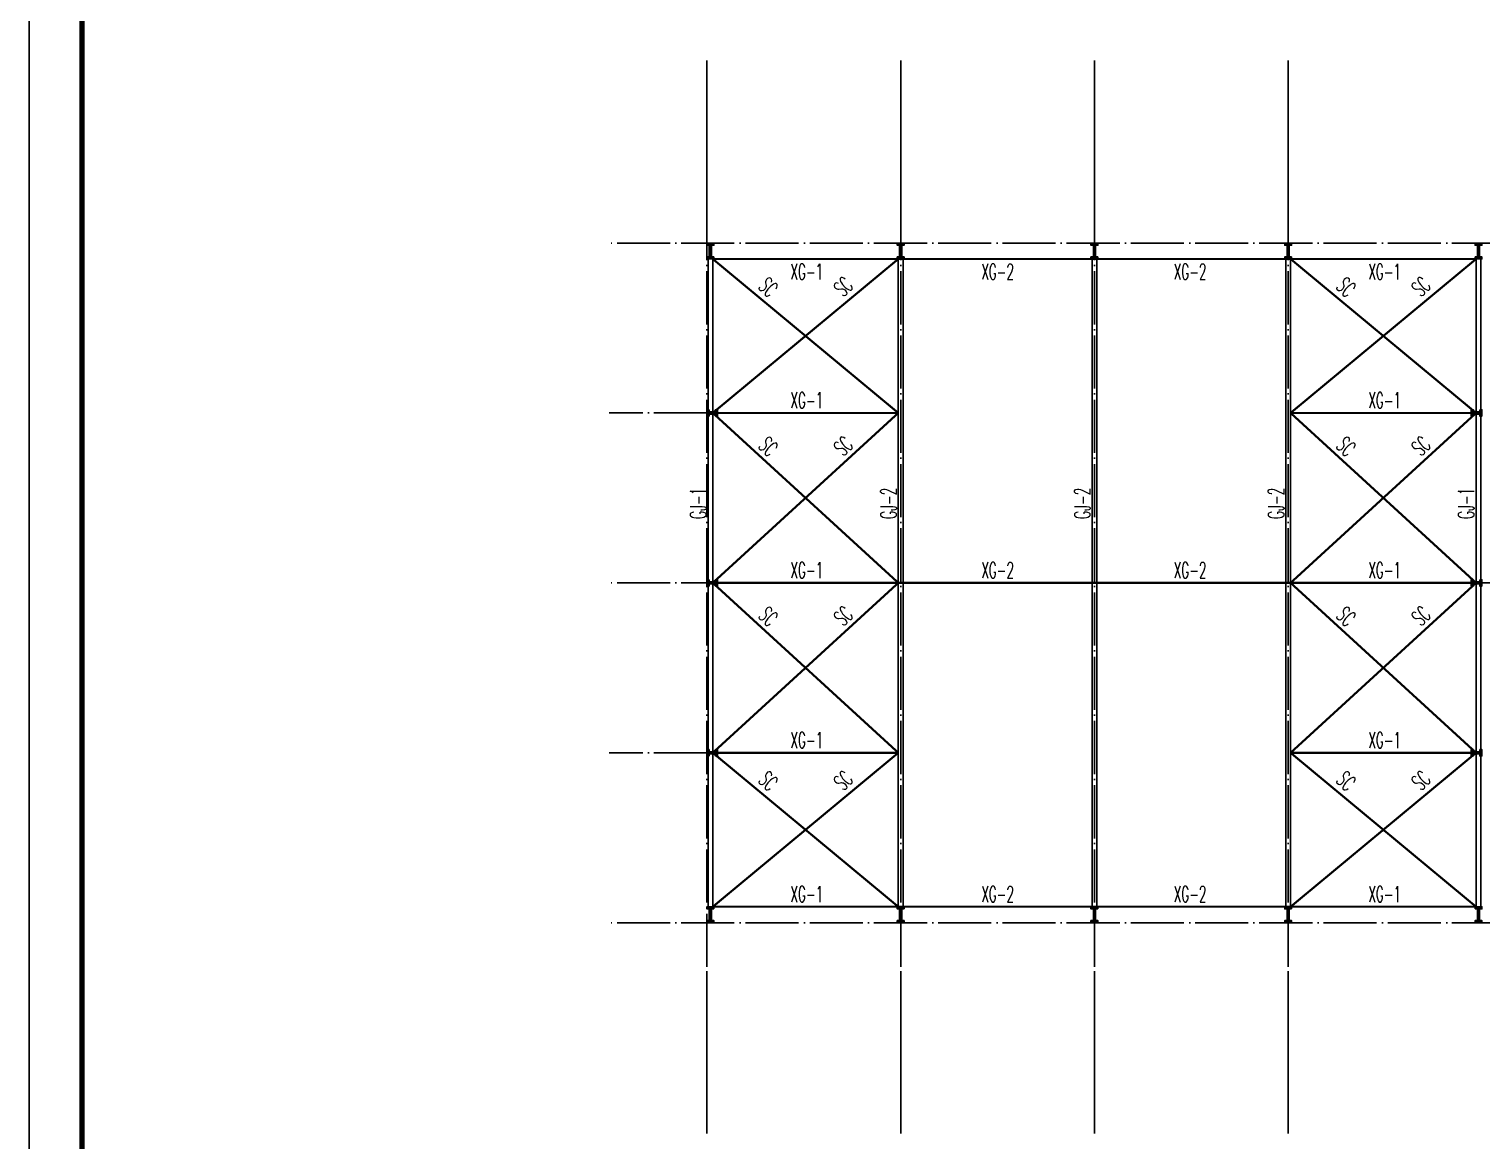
# Model space of a CAD drawing. Extents: x 40002367 to 40460080, y 192184 to 372766.
# Drawn here: x 40186137 to 40240877, y 275329 to 317209 of the extents above; entities that cross this region are included whole.
import ezdxf

# ---------------------------------------------------------------- set-up
doc = ezdxf.new("R2010")
doc.units = 0
doc.header["$LTSCALE"] = 1000
doc.header["$MEASUREMENT"] = 0
doc.linetypes.add('ACAD_ISO04W100', pattern=[30.5, 24, -3, 0.5, -3])
doc.linetypes.add('DOTE', pattern=[2.42, 2, -0.2, 0.02, -0.2])
doc.layers.get('0').update_dxf_attribs({"linetype": 'CONTINUOUS'})
for name, color, linetype in [('AXIS', 3, 'CONTINUOUS'), ('DOTE', 1, 'ACAD_ISO04W100'), ('PUB_TEXT', 7, 'CONTINUOUS'), ('PUB_TITLE', 4, 'CONTINUOUS'), ('钢梁', 2, 'CONTINUOUS')]:
    doc.layers.add(name, color=color, linetype=linetype)
doc.styles.add('_SIMPLEX', font='SIMPLEX', dxfattribs={"width": 0.8})

msp = doc.modelspace()

# ---------------------------------------------------------------- hatches: boundary and pattern name
for points in [[(40211937.4, 308629.6), (40211937.4, 308549.6), (40211677.4, 308549.6), (40211677.4, 308629.6), (40211767.4, 308629.6), (40211767.4, 309069.6), (40211677.4, 309069.6), (40211677.4, 309149.6), (40211937.4, 309149.6), (40211937.4, 309069.6), (40211847.4, 309069.6), (40211847.4, 308629.6)], [(40219107.4, 308629.6), (40219107.4, 308549.6), (40218847.4, 308549.6), (40218847.4, 308629.6), (40218937.4, 308629.6), (40218937.4, 309069.6), (40218847.4, 309069.6), (40218847.4, 309149.6), (40219107.4, 309149.6), (40219107.4, 309069.6), (40219017.4, 309069.6), (40219017.4, 308629.6)], [(40226407.4, 308629.6), (40226407.4, 308549.6), (40226147.4, 308549.6), (40226147.4, 308629.6), (40226237.4, 308629.6), (40226237.4, 309069.6), (40226147.4, 309069.6), (40226147.4, 309149.6), (40226407.4, 309149.6), (40226407.4, 309069.6), (40226317.4, 309069.6), (40226317.4, 308629.6)], [(40233707.4, 308629.6), (40233707.4, 308549.6), (40233447.4, 308549.6), (40233447.4, 308629.6), (40233537.4, 308629.6), (40233537.4, 309069.6), (40233447.4, 309069.6), (40233447.4, 309149.6), (40233707.4, 309149.6), (40233707.4, 309069.6), (40233617.4, 309069.6), (40233617.4, 308629.6)], [(40240617.4, 308629.6), (40240617.4, 308549.6), (40240877.4, 308549.6), (40240877.4, 308629.6), (40240787.4, 308629.6), (40240787.4, 309069.6), (40240877.4, 309069.6), (40240877.4, 309149.6), (40240617.4, 309149.6), (40240617.4, 309069.6), (40240707.4, 309069.6), (40240707.4, 308629.6)], [(40211757.4, 302869.6), (40211677.4, 302869.6), (40211677.4, 302629.6), (40211757.4, 302629.6), (40211757.4, 302709.6), (40211997.4, 302709.6), (40211997.4, 302629.6), (40212077.4, 302629.6), (40212077.4, 302869.6), (40211997.4, 302869.6), (40211997.4, 302789.6), (40211757.4, 302789.6)], [(40240797.4, 302869.6), (40240877.4, 302869.6), (40240877.4, 302629.6), (40240797.4, 302629.6), (40240797.4, 302709.6), (40240557.4, 302709.6), (40240557.4, 302629.6), (40240477.4, 302629.6), (40240477.4, 302869.6), (40240557.4, 302869.6), (40240557.4, 302789.6), (40240797.4, 302789.6)], [(40211757.4, 296469.6), (40211677.4, 296469.6), (40211677.4, 296229.6), (40211757.4, 296229.6), (40211757.4, 296309.6), (40211997.4, 296309.6), (40211997.4, 296229.6), (40212077.4, 296229.6), (40212077.4, 296469.6), (40211997.4, 296469.6), (40211997.4, 296389.6), (40211757.4, 296389.6)], [(40240797.4, 296469.6), (40240877.4, 296469.6), (40240877.4, 296229.6), (40240797.4, 296229.6), (40240797.4, 296309.6), (40240557.4, 296309.6), (40240557.4, 296229.6), (40240477.4, 296229.6), (40240477.4, 296469.6), (40240557.4, 296469.6), (40240557.4, 296389.6), (40240797.4, 296389.6)], [(40211757.4, 290069.6), (40211677.4, 290069.6), (40211677.4, 289829.6), (40211757.4, 289829.6), (40211757.4, 289909.6), (40211997.4, 289909.6), (40211997.4, 289829.6), (40212077.4, 289829.6), (40212077.4, 290069.6), (40211997.4, 290069.6), (40211997.4, 289989.6), (40211757.4, 289989.6)], [(40240797.4, 290069.6), (40240877.4, 290069.6), (40240877.4, 289829.6), (40240797.4, 289829.6), (40240797.4, 289909.6), (40240557.4, 289909.6), (40240557.4, 289829.6), (40240477.4, 289829.6), (40240477.4, 290069.6), (40240557.4, 290069.6), (40240557.4, 289989.6), (40240797.4, 289989.6)], [(40211937.4, 284069.6), (40211937.4, 284149.6), (40211677.4, 284149.6), (40211677.4, 284069.6), (40211767.4, 284069.6), (40211767.4, 283629.6), (40211677.4, 283629.6), (40211677.4, 283549.6), (40211937.4, 283549.6), (40211937.4, 283629.6), (40211847.4, 283629.6), (40211847.4, 284069.6)], [(40219107.4, 284069.6), (40219107.4, 284149.6), (40218847.4, 284149.6), (40218847.4, 284069.6), (40218937.4, 284069.6), (40218937.4, 283629.6), (40218847.4, 283629.6), (40218847.4, 283549.6), (40219107.4, 283549.6), (40219107.4, 283629.6), (40219017.4, 283629.6), (40219017.4, 284069.6)], [(40226407.4, 284069.6), (40226407.4, 284149.6), (40226147.4, 284149.6), (40226147.4, 284069.6), (40226237.4, 284069.6), (40226237.4, 283629.6), (40226147.4, 283629.6), (40226147.4, 283549.6), (40226407.4, 283549.6), (40226407.4, 283629.6), (40226317.4, 283629.6), (40226317.4, 284069.6)], [(40233707.4, 284069.6), (40233707.4, 284149.6), (40233447.4, 284149.6), (40233447.4, 284069.6), (40233537.4, 284069.6), (40233537.4, 283629.6), (40233447.4, 283629.6), (40233447.4, 283549.6), (40233707.4, 283549.6), (40233707.4, 283629.6), (40233617.4, 283629.6), (40233617.4, 284069.6)], [(40240617.4, 284069.6), (40240617.4, 284149.6), (40240877.4, 284149.6), (40240877.4, 284069.6), (40240787.4, 284069.6), (40240787.4, 283629.6), (40240877.4, 283629.6), (40240877.4, 283549.6), (40240617.4, 283549.6), (40240617.4, 283629.6), (40240707.4, 283629.6), (40240707.4, 284069.6)]]:
    msp.add_hatch(color=256).paths.add_polyline_path(points)

# ---------------------------------------------------------------- linework, layer by layer
for points in [[(40211937.4, 308629.6), (40211937.4, 308549.6), (40211677.4, 308549.6), (40211677.4, 308629.6), (40211767.4, 308629.6), (40211767.4, 309069.6), (40211677.4, 309069.6), (40211677.4, 309149.6), (40211937.4, 309149.6), (40211937.4, 309069.6), (40211847.4, 309069.6), (40211847.4, 308629.6), (40211937.4, 308629.6)], [(40219107.4, 308629.6), (40219107.4, 308549.6), (40218847.4, 308549.6), (40218847.4, 308629.6), (40218937.4, 308629.6), (40218937.4, 309069.6), (40218847.4, 309069.6), (40218847.4, 309149.6), (40219107.4, 309149.6), (40219107.4, 309069.6), (40219017.4, 309069.6), (40219017.4, 308629.6), (40219107.4, 308629.6)], [(40226407.4, 308629.6), (40226407.4, 308549.6), (40226147.4, 308549.6), (40226147.4, 308629.6), (40226237.4, 308629.6), (40226237.4, 309069.6), (40226147.4, 309069.6), (40226147.4, 309149.6), (40226407.4, 309149.6), (40226407.4, 309069.6), (40226317.4, 309069.6), (40226317.4, 308629.6), (40226407.4, 308629.6)], [(40233707.4, 308629.6), (40233707.4, 308549.6), (40233447.4, 308549.6), (40233447.4, 308629.6), (40233537.4, 308629.6), (40233537.4, 309069.6), (40233447.4, 309069.6), (40233447.4, 309149.6), (40233707.4, 309149.6), (40233707.4, 309069.6), (40233617.4, 309069.6), (40233617.4, 308629.6), (40233707.4, 308629.6)], [(40240617.4, 308629.6), (40240617.4, 308549.6), (40240877.4, 308549.6), (40240877.4, 308629.6), (40240787.4, 308629.6), (40240787.4, 309069.6), (40240877.4, 309069.6), (40240877.4, 309149.6), (40240617.4, 309149.6), (40240617.4, 309069.6), (40240707.4, 309069.6), (40240707.4, 308629.6), (40240617.4, 308629.6)], [(40211757.4, 302869.6), (40211677.4, 302869.6), (40211677.4, 302629.6), (40211757.4, 302629.6), (40211757.4, 302709.6), (40211997.4, 302709.6), (40211997.4, 302629.6), (40212077.4, 302629.6), (40212077.4, 302869.6), (40211997.4, 302869.6), (40211997.4, 302789.6), (40211757.4, 302789.6), (40211757.4, 302869.6)], [(40240797.4, 302869.6), (40240877.4, 302869.6), (40240877.4, 302629.6), (40240797.4, 302629.6), (40240797.4, 302709.6), (40240557.4, 302709.6), (40240557.4, 302629.6), (40240477.4, 302629.6), (40240477.4, 302869.6), (40240557.4, 302869.6), (40240557.4, 302789.6), (40240797.4, 302789.6), (40240797.4, 302869.6)], [(40211757.4, 296469.6), (40211677.4, 296469.6), (40211677.4, 296229.6), (40211757.4, 296229.6), (40211757.4, 296309.6), (40211997.4, 296309.6), (40211997.4, 296229.6), (40212077.4, 296229.6), (40212077.4, 296469.6), (40211997.4, 296469.6), (40211997.4, 296389.6), (40211757.4, 296389.6), (40211757.4, 296469.6)], [(40240797.4, 296469.6), (40240877.4, 296469.6), (40240877.4, 296229.6), (40240797.4, 296229.6), (40240797.4, 296309.6), (40240557.4, 296309.6), (40240557.4, 296229.6), (40240477.4, 296229.6), (40240477.4, 296469.6), (40240557.4, 296469.6), (40240557.4, 296389.6), (40240797.4, 296389.6), (40240797.4, 296469.6)], [(40211757.4, 290069.6), (40211677.4, 290069.6), (40211677.4, 289829.6), (40211757.4, 289829.6), (40211757.4, 289909.6), (40211997.4, 289909.6), (40211997.4, 289829.6), (40212077.4, 289829.6), (40212077.4, 290069.6), (40211997.4, 290069.6), (40211997.4, 289989.6), (40211757.4, 289989.6), (40211757.4, 290069.6)], [(40240797.4, 290069.6), (40240877.4, 290069.6), (40240877.4, 289829.6), (40240797.4, 289829.6), (40240797.4, 289909.6), (40240557.4, 289909.6), (40240557.4, 289829.6), (40240477.4, 289829.6), (40240477.4, 290069.6), (40240557.4, 290069.6), (40240557.4, 289989.6), (40240797.4, 289989.6), (40240797.4, 290069.6)], [(40211937.4, 284069.6), (40211937.4, 284149.6), (40211677.4, 284149.6), (40211677.4, 284069.6), (40211767.4, 284069.6), (40211767.4, 283629.6), (40211677.4, 283629.6), (40211677.4, 283549.6), (40211937.4, 283549.6), (40211937.4, 283629.6), (40211847.4, 283629.6), (40211847.4, 284069.6), (40211937.4, 284069.6)], [(40219107.4, 284069.6), (40219107.4, 284149.6), (40218847.4, 284149.6), (40218847.4, 284069.6), (40218937.4, 284069.6), (40218937.4, 283629.6), (40218847.4, 283629.6), (40218847.4, 283549.6), (40219107.4, 283549.6), (40219107.4, 283629.6), (40219017.4, 283629.6), (40219017.4, 284069.6), (40219107.4, 284069.6)], [(40226407.4, 284069.6), (40226407.4, 284149.6), (40226147.4, 284149.6), (40226147.4, 284069.6), (40226237.4, 284069.6), (40226237.4, 283629.6), (40226147.4, 283629.6), (40226147.4, 283549.6), (40226407.4, 283549.6), (40226407.4, 283629.6), (40226317.4, 283629.6), (40226317.4, 284069.6), (40226407.4, 284069.6)], [(40233707.4, 284069.6), (40233707.4, 284149.6), (40233447.4, 284149.6), (40233447.4, 284069.6), (40233537.4, 284069.6), (40233537.4, 283629.6), (40233447.4, 283629.6), (40233447.4, 283549.6), (40233707.4, 283549.6), (40233707.4, 283629.6), (40233617.4, 283629.6), (40233617.4, 284069.6), (40233707.4, 284069.6)], [(40240617.4, 284069.6), (40240617.4, 284149.6), (40240877.4, 284149.6), (40240877.4, 284069.6), (40240787.4, 284069.6), (40240787.4, 283629.6), (40240877.4, 283629.6), (40240877.4, 283549.6), (40240617.4, 283549.6), (40240617.4, 283629.6), (40240707.4, 283629.6), (40240707.4, 284069.6), (40240617.4, 284069.6)]]:
    msp.add_lwpolyline(points)
for points in [[(40218887.4, 308549.6, 80, 80, 0), (40211897.4, 302749.6, 80, 80, 0)], [(40211897.4, 308549.6, 80, 80, 0), (40218887.4, 302749.6, 80, 80, 0)], [(40211897.4, 308549.6, 80, 80, 0), (40240657.4, 308549.6, 80, 80, 0)], [(40233667.4, 308549.6, 80, 80, 0), (40240657.4, 302749.6, 80, 80, 0)], [(40240657.4, 308549.6, 80, 80, 0), (40233667.4, 302749.6, 80, 80, 0)], [(40211897.4, 302749.6, 80, 80, 0), (40218887.4, 296349.6, 80, 80, 0)], [(40218887.4, 302749.6, 80, 80, 0), (40211897.4, 296349.6, 80, 80, 0)], [(40240657.4, 302749.6, 80, 80, 0), (40233667.4, 296349.6, 80, 80, 0)], [(40233667.4, 302749.6, 80, 80, 0), (40240657.4, 296349.6, 80, 80, 0)], [(40211897.4, 296349.6, 80, 80, 0), (40240657.4, 296349.6, 80, 80, 0)], [(40211897.4, 289949.6, 80, 80, 0), (40218887.4, 296349.6, 80, 80, 0)], [(40218887.4, 289949.6, 80, 80, 0), (40211897.4, 296349.6, 80, 80, 0)], [(40240657.4, 289949.6, 80, 80, 0), (40233667.4, 296349.6, 80, 80, 0)], [(40233667.4, 289949.6, 80, 80, 0), (40240657.4, 296349.6, 80, 80, 0)], [(40218887.4, 284149.6, 80, 80, 0), (40211897.4, 289949.6, 80, 80, 0)], [(40211897.4, 284149.6, 80, 80, 0), (40218887.4, 289949.6, 80, 80, 0)], [(40233667.4, 284149.6, 80, 80, 0), (40240657.4, 289949.6, 80, 80, 0)], [(40240657.4, 284149.6, 80, 80, 0), (40233667.4, 289949.6, 80, 80, 0)], [(40211897.4, 284149.6, 80, 80, 0), (40240657.4, 284149.6, 80, 80, 0)]]:
    msp.add_lwpolyline(points, format="xyseb")
at = {"const_width": 80}
for points in [[(40211897.4, 302749.6), (40218887.4, 302749.6)], [(40233667.4, 302749.6), (40240657.4, 302749.6)], [(40211897.4, 289949.6), (40218887.4, 289949.6)], [(40233667.4, 289949.6), (40240657.4, 289949.6)]]:
    msp.add_lwpolyline(points, dxfattribs=at)
at = {"layer": 'AXIS'}
for p, q in [((40211677.4, 310148.2), (40211677.4, 316021.4)), ((40218977.4, 310148.2), (40218977.4, 316021.4)), ((40226277.4, 310148.2), (40226277.4, 316021.4)), ((40233577.4, 310148.2), (40233577.4, 316021.4)), ((40211677.4, 281721), (40211677.4, 275611.5)), ((40218977.4, 281721), (40218977.4, 275611.5)), ((40226277.4, 281721), (40226277.4, 275611.5)), ((40233577.4, 281721), (40233577.4, 275611.5))]:
    msp.add_line(p, q, dxfattribs=at)
at = {"layer": 'DOTE', "linetype": 'DOTE'}
for p, q in [((40211677.4, 310506.7), (40211677.4, 281091.4)), ((40218977.4, 310506.7), (40218977.4, 281091.4)), ((40226277.4, 310506.7), (40226277.4, 281091.4)), ((40233577.4, 310506.7), (40233577.4, 281091.4)), ((40246589, 309149.6), (40207997.9, 309149.6)), ((40211677.4, 302749.6), (40207997.9, 302749.6)), ((40246589, 296349.6), (40207997.9, 296349.6)), ((40211677.4, 289949.6), (40207997.9, 289949.6)), ((40246589, 283549.6), (40207997.9, 283549.6))]:
    msp.add_line(p, q, dxfattribs=at)
at = {"layer": 'PUB_TITLE'}
msp.add_lwpolyline([(40186136.5, 372765.6), (40186136.5, 253965.6), (40270136.5, 253965.6), (40270136.5, 372765.6)], close=True, dxfattribs=at)
at = {"layer": 'PUB_TITLE', "const_width": 200}
msp.add_lwpolyline([(40188136.5, 367765.6), (40188136.5, 255965.6), (40268136.5, 255965.6), (40268136.5, 367765.6)], close=True, dxfattribs=at)
at = {"layer": '钢梁'}
for p, q in [((40211717.4, 284149.6), (40211717.4, 308549.6)), ((40211897.4, 284149.6), (40211897.4, 308549.6)), ((40218887.4, 284149.6), (40218887.4, 308549.6)), ((40219067.4, 284149.6), (40219067.4, 308549.6)), ((40226187.4, 284149.6), (40226187.4, 308549.6)), ((40226367.4, 284149.6), (40226367.4, 308549.6)), ((40233487.4, 284149.6), (40233487.4, 308549.6)), ((40233667.4, 284149.6), (40233667.4, 308549.6)), ((40240657.4, 284149.6), (40240657.4, 308549.6)), ((40240837.4, 284149.6), (40240837.4, 308549.6))]:
    msp.add_line(p, q, dxfattribs=at)

# ---------------------------------------------------------------- texts
at = {"layer": 'PUB_TEXT', "style": '_SIMPLEX', "width": 0.55}
for s, rotation, p in [('XG-1', 360, (40214825.3, 307771)), ('XG-2', 360, (40222015.2, 307771)), ('XG-2', 360, (40229266.7, 307771)), ('XG-1', 360, (40236598.1, 307771)), ('SC', 316.30913, (40213575, 307471)), ('SC', 43.69087, (40216812.1, 307091)), ('SC', 316.30913, (40235345, 307471)), ('SC', 43.69087, (40238582.1, 307091)), ('SC', 316.30913, (40213575, 301468.5)), ('SC', 43.69087, (40216812.1, 301088.6)), ('SC', 316.30913, (40235345, 301468.5)), ('SC', 43.69087, (40238582.1, 301088.6)), ('GJ-1', 90, (40211645.6, 298759.8)), ('GJ-2', 90, (40218820, 298759.8)), ('GJ-2', 90, (40226120, 298759.8)), ('GJ-2', 90, (40233420, 298759.8)), ('GJ-1', 90, (40240580.5, 298759.8)), ('SC', 316.30913, (40213575, 295068.5)), ('SC', 43.69087, (40216812.1, 294688.6)), ('SC', 316.30913, (40235345, 295068.5)), ('SC', 43.69087, (40238582.1, 294688.6)), ('SC', 316.30913, (40213575, 288871)), ('SC', 43.69087, (40216812.1, 288491)), ('SC', 316.30913, (40235345, 288871)), ('SC', 43.69087, (40238582.1, 288491))]:
    msp.add_text(s, height=600, rotation=rotation, dxfattribs=at).set_placement(p)
for s, p in [('XG-1', (40214825.3, 302928.2)), ('XG-1', (40236598.1, 302928.2)), ('XG-1', (40214825.3, 296528.2)), ('XG-2', (40222015.2, 296528.2)), ('XG-2', (40229266.7, 296528.2)), ('XG-1', (40236598.1, 296528.2)), ('XG-1', (40214825.3, 290128.2)), ('XG-1', (40236598.1, 290128.2)), ('XG-1', (40214825.3, 284328.2)), ('XG-2', (40222015.2, 284328.2)), ('XG-2', (40229266.7, 284328.2)), ('XG-1', (40236598.1, 284328.2))]:
    msp.add_text(s, height=600, dxfattribs=at).set_placement(p)

doc.saveas('drawing.dxf')
